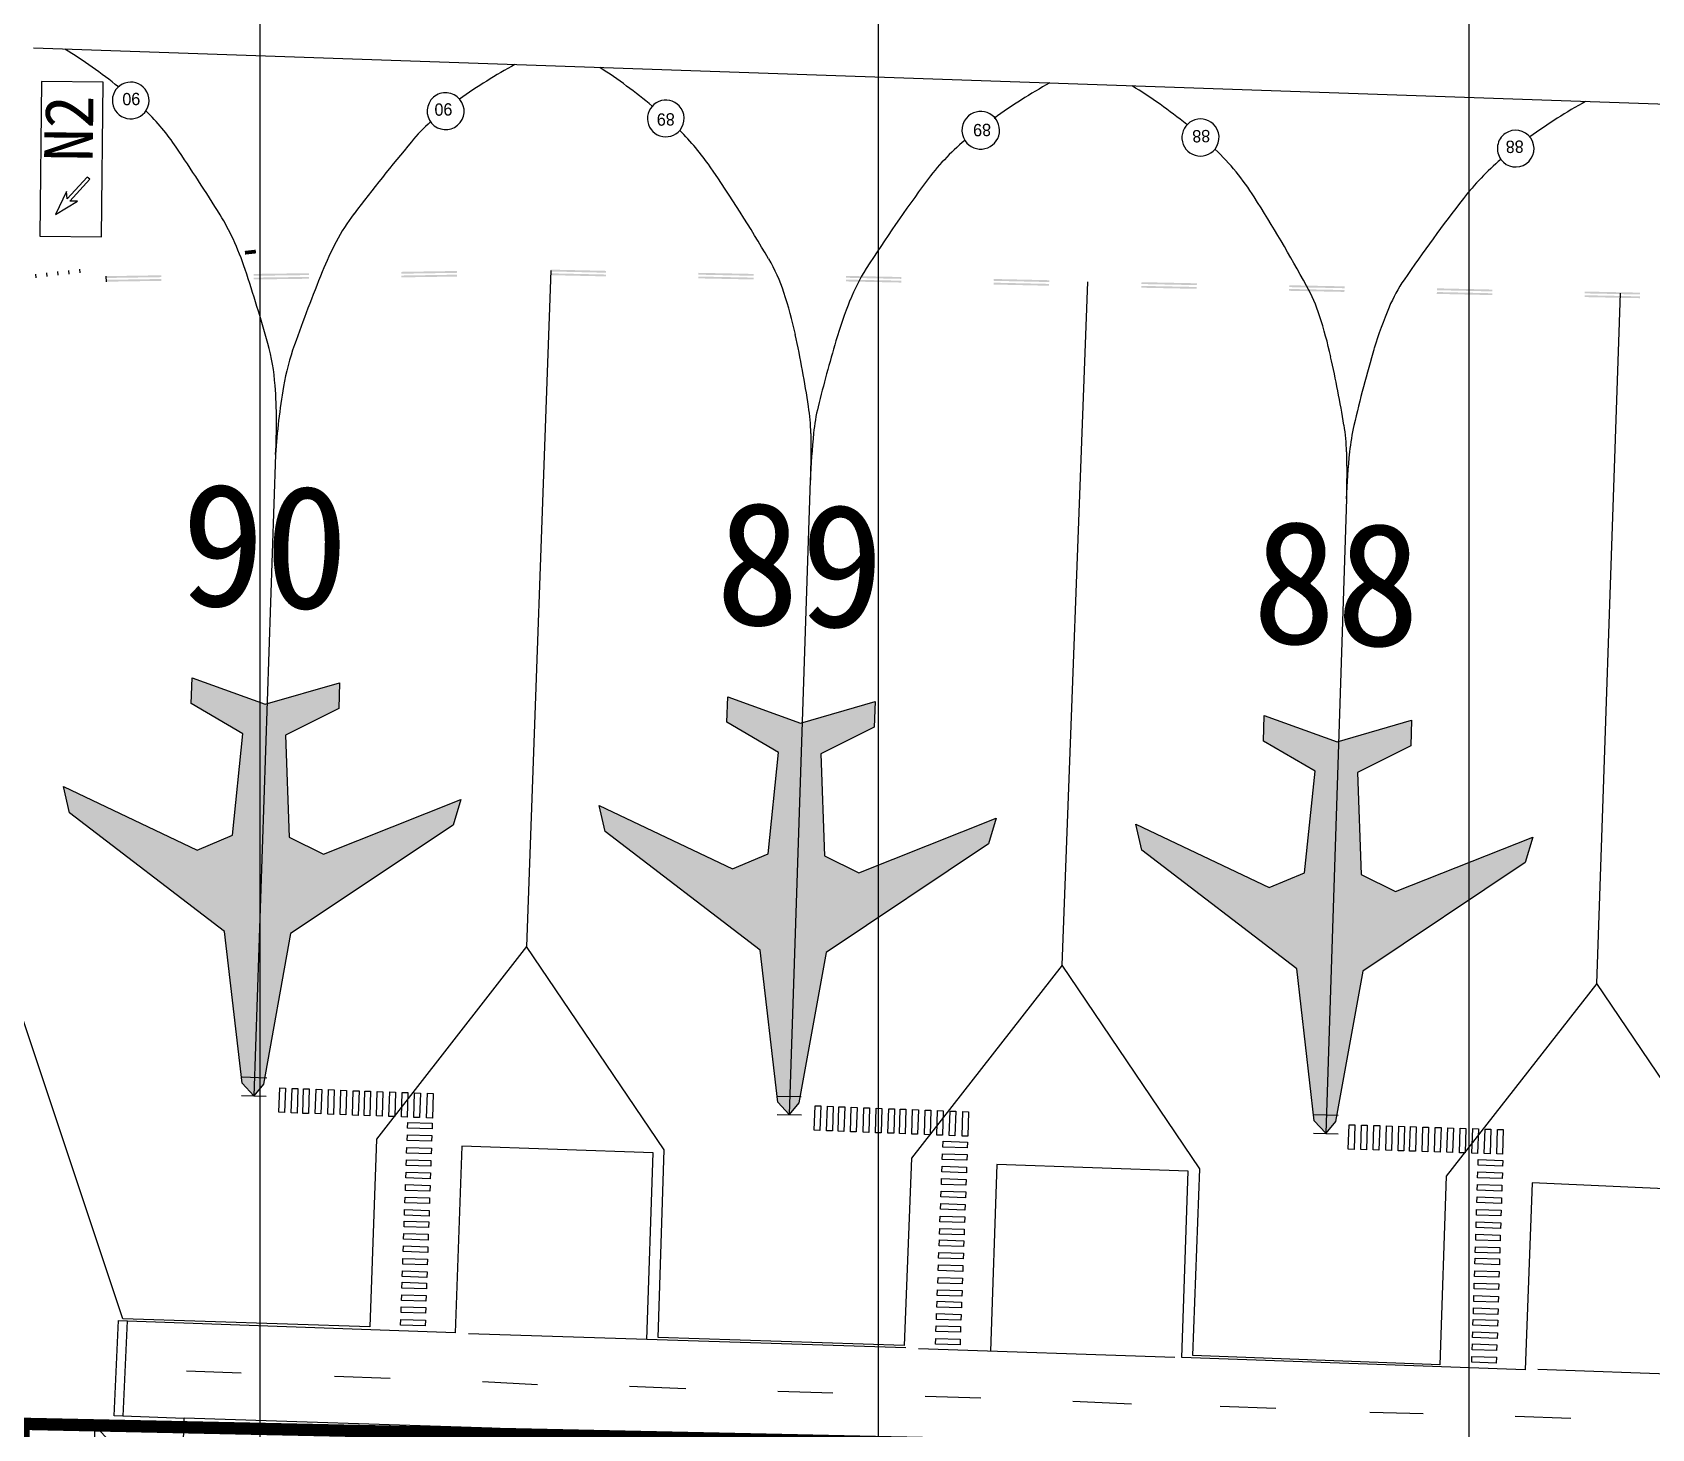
# Model space of a CAD drawing. Extents: x 71210 to 87171, y -11349 to 219.
# Drawn here: x 79719 to 81035, y -4425 to -3291 of the extents above; entities that cross this region are included whole.
import ezdxf
from ezdxf.enums import TextEntityAlignment as Align

# ---------------------------------------------------------------- set-up
doc = ezdxf.new("R2010")
doc.units = 0
doc.linetypes.add('HIDDEN', pattern=[9.525, 6.35, -3.175])
for name, color, linetype in [('L-燈具圖', 7, 'Continuous'), ('建築', 7, 'Continuous'), ('文字', 6, 'Continuous'), ('既設管線', 1, 'HIDDEN')]:
    doc.layers.add(name, color=color, linetype=linetype)
doc.styles.add('ChinaText', font='')
doc.styles.add('細明體', font='')
doc.styles.get('ChinaText').set_extended_font_data('新細明體')
doc.styles.get('細明體').set_extended_font_data('細明體')

# ---------------------------------------------------------------- blocks, each defined once
blk = doc.blocks.new('L-防水號角喇叭')
at = {"layer": 'L-燈具圖', "color": 6, "ltscale": 1000}
for p, q in [((-19.4, 39.2), (0, 17.9)), ((-19.4, 39.2), (-19.4, -27.1)), ((0, 24.3), (0, -24.3)), ((0, 24.3), (13.6, 24.3)), ((13.6, -24.3), (13.6, 24.3)), ((-19.4, -27.1), (0, -5.7)), ((0, -24.3), (13.6, -24.3))]:
    blk.add_line(p, q, dxfattribs=at)

msp = doc.modelspace()

# ---------------------------------------------------------------- hatches: boundary and pattern name
at = {"layer": '建築', "ltscale": 1000}
h = msp.add_hatch(color=256, dxfattribs=at)
h.paths.add_polyline_path([(79900.9, -3468.8), (79900.7, -3467.3), (79891.8, -3468.3), (79892, -3469.8)])
h.paths.add_polyline_path([(79901.1, -3470.3), (79900.9, -3468.8), (79892, -3469.8), (79892.1, -3471.3)])
h = msp.add_hatch(color=256, dxfattribs=at)
h.paths.add_polyline_path([(80064.1, -3484.6), (80019.1, -3485.3), (80019.1, -3486.8), (80064.1, -3486.1)])
h.paths.add_polyline_path([(80064.1, -3487.6), (80019.1, -3488.3), (80019.1, -3489.8), (80064.1, -3489.1)])
h = msp.add_hatch(color=256, dxfattribs=at)
h.paths.add_polyline_path([(80185.3, -3484.5), (80140.3, -3483.5), (80140.3, -3485), (80185.2, -3486)])
h.paths.add_polyline_path([(80185.2, -3487.5), (80140.2, -3486.5), (80140.2, -3488), (80185.2, -3489)])
h = msp.add_hatch(color=256, dxfattribs=at)
h.paths.add_polyline_path([(79824.1, -3488.1), (79779.1, -3488.8), (79779.1, -3490.3), (79824.1, -3489.6)])
h.paths.add_polyline_path([(79824.1, -3491.1), (79779.1, -3491.8), (79779.2, -3493.3), (79824.2, -3492.6)])
h = msp.add_hatch(color=256, dxfattribs=at)
h.paths.add_polyline_path([(79944.1, -3486.4), (79899.1, -3487), (79899.1, -3488.5), (79944.1, -3487.9)])
h.paths.add_polyline_path([(79944.1, -3489.4), (79899.1, -3490), (79899.2, -3491.5), (79944.1, -3490.9)])
h = msp.add_hatch(color=256, dxfattribs=at)
h.paths.add_polyline_path([(80305.2, -3487), (80260.3, -3486.1), (80260.2, -3487.6), (80305.2, -3488.5)])
h.paths.add_polyline_path([(80305.2, -3490), (80260.2, -3489.1), (80260.2, -3490.6), (80305.2, -3491.5)])
h = msp.add_hatch(color=256, dxfattribs=at)
h.paths.add_polyline_path([(80425.2, -3489.5), (80380.2, -3488.6), (80380.2, -3490.1), (80425.2, -3491)])
h.paths.add_polyline_path([(80425.2, -3492.5), (80380.2, -3491.6), (80380.1, -3493.1), (80425.1, -3494)])
h = msp.add_hatch(color=256, dxfattribs=at)
h.paths.add_polyline_path([(80545.2, -3492.1), (80500.2, -3491.1), (80500.2, -3492.6), (80545.2, -3493.6)])
h.paths.add_polyline_path([(80545.1, -3495.1), (80500.1, -3494.1), (80500.1, -3495.6), (80545.1, -3496.6)])
h = msp.add_hatch(color=256, dxfattribs=at)
h.paths.add_polyline_path([(80665.2, -3494.6), (80620.2, -3493.7), (80620.1, -3495.2), (80665.1, -3496.1)])
h.paths.add_polyline_path([(80665.1, -3497.6), (80620.1, -3496.7), (80620.1, -3498.2), (80665.1, -3499.1)])
h = msp.add_hatch(color=256, dxfattribs=at)
h.paths.add_polyline_path([(80785.1, -3497.1), (80740.2, -3496.2), (80740.1, -3497.7), (80785.1, -3498.6)])
h.paths.add_polyline_path([(80785.1, -3500.1), (80740.1, -3499.2), (80740.1, -3500.7), (80785, -3501.6)])
h = msp.add_hatch(color=256, dxfattribs=at)
h.paths.add_polyline_path([(80905.1, -3499.7), (80860.1, -3498.7), (80860.1, -3500.2), (80905.1, -3501.2)])
h.paths.add_polyline_path([(80905.1, -3502.7), (80860.1, -3501.7), (80860, -3503.2), (80905, -3504.2)])
h = msp.add_hatch(color=256, dxfattribs=at)
h.paths.add_polyline_path([(81025.1, -3502.2), (80980.1, -3501.3), (80980.1, -3502.8), (81025.1, -3503.7)])
h.paths.add_polyline_path([(81025, -3505.2), (80980, -3504.3), (80980, -3505.8), (81025, -3506.7)])
for points in [[(79899.1, -4154.7), (79889.7, -4144.5), (79875.5, -4021.2), (79749.6, -3924.7), (79744.7, -3903.5), (79853.1, -3955), (79881.9, -3943), (79890.3, -3860.5), (79848.4, -3836), (79849.1, -3815.2), (79908.3, -3836.6), (79968.8, -3819.1), (79968.2, -3839.9), (79924.8, -3861.6), (79927.8, -3944.5), (79955.8, -3958.3), (80067.3, -3914), (80061, -3934.8), (79929.1, -4022.9), (79907, -4145.1)], [(80334.1, -4169.9), (80324.7, -4159.8), (80310.5, -4036.4), (80184.6, -3939.9), (80179.7, -3918.8), (80288.1, -3970.2), (80316.9, -3958.2), (80325.3, -3875.7), (80283.4, -3851.2), (80284.1, -3830.4), (80343.3, -3851.8), (80403.8, -3834.3), (80403.1, -3855.1), (80359.8, -3876.8), (80362.8, -3959.7), (80390.7, -3973.5), (80502.2, -3929.2), (80496, -3950), (80364.1, -4038.1), (80341.9, -4160.3)], [(80769.9, -4185.1), (80760.5, -4175), (80746.3, -4051.6), (80620.5, -3955.1), (80615.5, -3934), (80723.9, -3985.4), (80752.7, -3973.4), (80761.1, -3890.9), (80719.2, -3866.5), (80719.9, -3845.7), (80779.1, -3867.1), (80839.6, -3849.5), (80839, -3870.3), (80795.6, -3892), (80798.6, -3974.9), (80826.6, -3988.7), (80938.1, -3944.5), (80931.8, -3965.2), (80800, -4053.4), (80777.8, -4175.6)]]:
    msp.add_hatch(color=256, dxfattribs=at).paths.add_polyline_path(points)

# ---------------------------------------------------------------- linework, layer by layer
for p, q in [((84367.8, -3463.7, -12.7), (79720.3, -3303.5, -12.7)), ((79726.7, -3330.6, -12.7), (79725.5, -3456.3, -12.7)), ((79776.7, -3331.2, -12.7), (79726.7, -3330.6, -12.7)), ((79775.5, -3456.8, -12.7), (79776.7, -3331.2, -12.7)), ((79763.9, -3408.3, -12.7), (79747.7, -3426, -12.7)), ((79749.8, -3427.9, -12.7), (79765.9, -3410.1, -12.7)), ((79764.9, -3409.2, -12.7), (79763.9, -3408.3, -12.7)), ((79765.9, -3410.1, -12.7), (79764.9, -3409.2, -12.7)), ((79747, -3420, -12.7), (79738, -3438.8, -12.7)), ((79738, -3438.8, -12.7), (79755.9, -3428, -12.7)), ((79747.7, -3426, -12.7), (79747, -3420, -12.7)), ((79755.9, -3428, -12.7), (79749.8, -3427.9, -12.7)), ((79725.5, -3456.3, -12.7), (79775.5, -3456.8, -12.7)), ((79739.7, -3485.1, -12.7), (79740.1, -3488.1, -12.7)), ((79748.7, -3484.2, -12.7), (79749, -3487.1, -12.7)), ((79757.6, -3483.2, -12.7), (79758, -3486.1, -12.7)), ((80140.3, -3484.3, -12.7), (80120.8, -4033.3, -12.7)), ((79721.8, -3487.1, -12.7), (79722.2, -3490.1, -12.7)), ((79721.8, -3487.1, -12.7), (79722.2, -3490.1, -12.7)), ((79730.8, -3486.1, -12.7), (79731.1, -3489.1, -12.7)), ((79779.1, -3488.8, -12.7), (79779.2, -3493.3, -12.7)), ((80555.7, -4048.6, -12.7), (80576.6, -3493.5, -12.7)), ((80989.9, -4063.5, -12.7), (81009.1, -3502.6, -12.7)), ((79916.9, -3633.6, -12.7), (79899.1, -4154.7, -12.7)), ((80351.2, -3654.6, -12.7), (80334.1, -4169.9, -12.7)), ((80786.6, -3669.8, -12.7), (80769.9, -4185.1, -12.7)), ((79848.4, -3836, -12.7), (79849.1, -3815.2, -12.7)), ((79849.1, -3815.2, -12.7), (79908.3, -3836.6, -12.7)), ((79908.3, -3836.6, -12.7), (79968.8, -3819.1, -12.7)), ((79968.8, -3819.1, -12.7), (79968.2, -3839.9, -12.7)), ((79890.3, -3860.5, -12.7), (79848.4, -3836, -12.7)), ((79968.2, -3839.9, -12.7), (79924.8, -3861.6, -12.7)), ((80283.4, -3851.2, -12.7), (80284.1, -3830.4, -12.7)), ((80284.1, -3830.4, -12.7), (80343.3, -3851.8, -12.7)), ((80343.3, -3851.8, -12.7), (80403.8, -3834.3, -12.7)), ((80403.8, -3834.3, -12.7), (80403.1, -3855.1, -12.7)), ((80325.3, -3875.7, -12.7), (80283.4, -3851.2, -12.7)), ((80719.2, -3866.5, -12.7), (80719.9, -3845.7, -12.7)), ((80719.9, -3845.7, -12.7), (80779.1, -3867.1, -12.7)), ((80779.1, -3867.1, -12.7), (80839.6, -3849.5, -12.7)), ((80839.6, -3849.5, -12.7), (80839, -3870.3, -12.7)), ((79881.9, -3943, -12.7), (79890.3, -3860.5, -12.7)), ((79924.8, -3861.6, -12.7), (79927.8, -3944.5, -12.7)), ((80403.1, -3855.1, -12.7), (80359.8, -3876.8, -12.7)), ((80761.1, -3890.9, -12.7), (80719.2, -3866.5, -12.7)), ((80316.9, -3958.2, -12.7), (80325.3, -3875.7, -12.7)), ((80359.8, -3876.8, -12.7), (80362.8, -3959.7, -12.7)), ((80839, -3870.3, -12.7), (80795.6, -3892, -12.7)), ((80752.7, -3973.4, -12.7), (80761.1, -3890.9, -12.7)), ((80795.6, -3892, -12.7), (80798.6, -3974.9, -12.7)), ((79749.6, -3924.7, -12.7), (79744.7, -3903.5, -12.7)), ((79744.7, -3903.5, -12.7), (79853.1, -3955, -12.7)), ((79955.8, -3958.3, -12.7), (80067.3, -3914, -12.7)), ((80067.3, -3914, -12.7), (80061, -3934.8, -12.7)), ((80184.6, -3939.9, -12.7), (80179.7, -3918.8, -12.7)), ((80179.7, -3918.8, -12.7), (80288.1, -3970.2, -12.7)), ((79875.5, -4021.2, -12.7), (79749.6, -3924.7, -12.7)), ((80390.7, -3973.5, -12.7), (80502.2, -3929.2, -12.7)), ((80502.2, -3929.2, -12.7), (80496, -3950, -12.7)), ((79853.1, -3955, -12.7), (79881.9, -3943, -12.7)), ((79927.8, -3944.5, -12.7), (79955.8, -3958.3, -12.7)), ((80061, -3934.8, -12.7), (79929.1, -4022.9, -12.7)), ((80310.5, -4036.4, -12.7), (80184.6, -3939.9, -12.7)), ((80620.5, -3955.1, -12.7), (80615.5, -3934, -12.7)), ((80615.5, -3934, -12.7), (80723.9, -3985.4, -12.7)), ((80826.6, -3988.7, -12.7), (80938.1, -3944.5, -12.7)), ((80938.1, -3944.5, -12.7), (80931.8, -3965.2, -12.7)), ((80288.1, -3970.2, -12.7), (80316.9, -3958.2, -12.7)), ((80496, -3950, -12.7), (80364.1, -4038.1, -12.7)), ((80746.3, -4051.6, -12.7), (80620.5, -3955.1, -12.7)), ((80362.8, -3959.7, -12.7), (80390.7, -3973.5, -12.7)), ((80931.8, -3965.2, -12.7), (80800, -4053.4, -12.7)), ((80723.9, -3985.4, -12.7), (80752.7, -3973.4, -12.7)), ((80798.6, -3974.9, -12.7), (80826.6, -3988.7, -12.7)), ((79792.9, -4335.8, -10002.7), (79686.7, -4018, -10002.7)), ((79889.7, -4144.5, -12.7), (79875.5, -4021.2, -12.7)), ((79929.1, -4022.9, -12.7), (79907, -4145.1, -12.7)), ((80120.8, -4033.3, -10002.7), (79998.8, -4189.9, -10002.7)), ((80232.5, -4198.5, -10002.7), (80120.8, -4033.3, -10002.7)), ((80324.7, -4159.8, -12.7), (80310.5, -4036.4, -12.7)), ((80364.1, -4038.1, -12.7), (80341.9, -4160.3, -12.7)), ((80555.7, -4048.6, -10002.7), (80433.4, -4205.3, -10002.7)), ((80667.5, -4214, -10002.7), (80555.7, -4048.6, -10002.7)), ((80760.5, -4175, -12.7), (80746.3, -4051.6, -12.7)), ((80800, -4053.4, -12.7), (80777.8, -4175.6, -12.7)), ((80989.9, -4063.5, -10002.7), (80867.6, -4219.9, -10002.7)), ((81101.4, -4228.1, -10002.7), (80989.9, -4063.5, -10002.7)), ((79889.8, -4139.3, 28.9), (79909.7, -4139.9, 28.9)), ((79889.3, -4154.4, -12.7), (79909.2, -4154.9, -12.7)), ((79899.1, -4154.7, -12.7), (79889.7, -4144.5, -12.7)), ((79907, -4145.1, -12.7), (79899.1, -4154.7, -12.7)), ((79919.5, -4168, 10019), (79920.2, -4148.1, 10019)), ((79920.2, -4148.1, 10019), (79924.8, -4148.3, 10019)), ((79924.8, -4148.3, 10019), (79924.1, -4168.2, 10019)), ((79929.6, -4168.5, -12.7), (79930.3, -4148.6, -12.7)), ((79930.3, -4148.6, -12.7), (79934.9, -4148.8, -12.7)), ((79934.9, -4148.8, -12.7), (79934.3, -4168.7, -12.7)), ((79938.9, -4168.9, -12.7), (79939.6, -4149, -12.7)), ((79939.6, -4149, -12.7), (79944.2, -4149.1, -12.7)), ((79944.2, -4149.1, -12.7), (79943.6, -4169, -12.7)), ((79949.1, -4169.1, -12.7), (79949.7, -4149.2, -12.7)), ((79949.7, -4149.2, -12.7), (79954.4, -4149.4, -12.7)), ((79954.4, -4149.4, -12.7), (79953.7, -4169.3, -12.7)), ((79959.2, -4169.5, -12.7), (79959.8, -4149.6, -12.7)), ((79959.8, -4149.6, -12.7), (79964.5, -4149.8, -12.7)), ((79964.5, -4149.8, -12.7), (79963.8, -4169.7, -12.7)), ((79969.3, -4169.9, -12.7), (79969.9, -4150, -12.7)), ((79969.9, -4150, -12.7), (79974.6, -4150.2, -12.7)), ((79974.6, -4150.2, -12.7), (79973.9, -4170.1, -12.7)), ((79979.4, -4170.4, -12.7), (79980, -4150.5, -12.7)), ((79980, -4150.5, -12.7), (79984.7, -4150.6, -12.7)), ((79984.7, -4150.6, -12.7), (79984, -4170.5, -12.7)), ((79988.7, -4170.7, -12.7), (79989.4, -4150.8, -12.7)), ((79989.4, -4150.8, -12.7), (79994, -4150.9, -12.7)), ((79994, -4150.9, -12.7), (79993.4, -4170.8, -12.7)), ((79998.8, -4171, -12.7), (79999.5, -4151.1, -12.7)), ((79999.5, -4151.1, -12.7), (80004.1, -4151.3, -12.7)), ((80004.1, -4151.3, -12.7), (80003.5, -4171.2, -12.7)), ((80008.9, -4171.4, -12.7), (80009.6, -4151.5, -12.7)), ((80009.6, -4151.5, -12.7), (80014.3, -4151.7, -12.7)), ((80014.3, -4151.7, -12.7), (80013.6, -4171.5, -12.7)), ((80019.1, -4171.8, -12.7), (80019.7, -4151.9, -12.7)), ((80019.7, -4151.9, -12.7), (80024.4, -4152, -12.7)), ((80024.4, -4152, -12.7), (80023.7, -4171.9, -12.7)), ((80029.2, -4172.2, -12.7), (80029.8, -4152.2, -12.7)), ((80029.8, -4152.2, -12.7), (80034.5, -4152.4, -12.7)), ((80034.5, -4152.4, -12.7), (80033.8, -4172.3, -12.7)), ((80039.5, -4172.5, -12.7), (80040.2, -4152.6, -12.7)), ((80040.2, -4152.6, -12.7), (80044.8, -4152.8, -12.7)), ((80044.8, -4152.8, -12.7), (80044.2, -4172.7, -12.7)), ((80324.1, -4154.9, 29.5), (80343.8, -4155.3, 29.5)), ((79924.1, -4168.2, 10019), (79919.5, -4168, 10019)), ((79934.3, -4168.7, -12.7), (79929.6, -4168.5, -12.7)), ((79943.6, -4169, -12.7), (79938.9, -4168.9, -12.7)), ((80334.1, -4169.9, -12.7), (80324.7, -4159.8, -12.7)), ((80341.9, -4160.3, -12.7), (80334.1, -4169.9, -12.7)), ((80354.3, -4182.6, -12.7), (80355, -4162.7, -12.7)), ((80355, -4162.7, -12.7), (80359.6, -4162.9, -12.7)), ((80359.6, -4162.9, -12.7), (80359, -4182.8, -12.7)), ((80364.4, -4183.1, -12.7), (80365.1, -4163.1, -12.7)), ((80365.1, -4163.1, -12.7), (80369.8, -4163.3, -12.7)), ((80369.8, -4163.3, -12.7), (80369.1, -4183.2, -12.7)), ((80373.8, -4183.4, -12.7), (80374.4, -4163.5, -12.7)), ((80374.4, -4163.5, -12.7), (80379.1, -4163.7, -12.7)), ((80379.1, -4163.7, -12.7), (80378.4, -4183.6, -12.7)), ((80383.9, -4183.8, -12.7), (80384.5, -4163.9, -12.7)), ((80384.5, -4163.9, -12.7), (80389.2, -4164.1, -12.7)), ((80389.2, -4164.1, -12.7), (80388.5, -4184, -12.7)), ((80394, -4184.2, -12.7), (80394.6, -4164.3, -12.7)), ((80394.6, -4164.3, -12.7), (80399.3, -4164.5, -12.7)), ((80399.3, -4164.5, -12.7), (80398.6, -4184.4, -12.7)), ((80404.1, -4184.6, -12.7), (80404.8, -4164.7, -12.7)), ((80404.8, -4164.7, -12.7), (80409.4, -4164.9, -12.7)), ((80409.4, -4164.9, -12.7), (80408.7, -4184.7, -12.7)), ((80414.2, -4185, -12.7), (80414.9, -4165.1, -12.7)), ((80414.9, -4165.1, -12.7), (80419.5, -4165.2, -12.7)), ((80419.5, -4165.2, -12.7), (80418.9, -4185.1, -12.7)), ((80423.5, -4185.3, -12.7), (80424.2, -4165.4, -12.7)), ((80424.2, -4165.4, -12.7), (80428.9, -4165.6, -12.7)), ((80428.9, -4165.6, -12.7), (80428.2, -4185.5, -12.7)), ((80433.7, -4185.7, -12.7), (80434.3, -4165.8, -12.7)), ((80434.3, -4165.8, -12.7), (80439, -4166, -12.7)), ((80439, -4166, -12.7), (80438.3, -4185.9, -12.7)), ((80443.8, -4186.1, -12.7), (80444.4, -4166.2, -12.7)), ((80444.4, -4166.2, -12.7), (80449.1, -4166.4, -12.7)), ((80449.1, -4166.4, -12.7), (80448.4, -4186.3, -12.7)), ((80453.9, -4186.5, -12.7), (80454.5, -4166.6, -12.7)), ((80454.5, -4166.6, -12.7), (80459.2, -4166.8, -12.7)), ((80459.2, -4166.8, -12.7), (80458.5, -4186.7, -12.7)), ((80464, -4186.9, -12.7), (80464.7, -4167, -12.7)), ((80464.7, -4167, -12.7), (80469.3, -4167.2, -12.7)), ((80469.3, -4167.2, -12.7), (80468.6, -4187.1, -12.7)), ((80474.4, -4187.3, -12.7), (80475, -4167.4, -12.7)), ((80475, -4167.4, -12.7), (80479.7, -4167.6, -12.7)), ((80479.7, -4167.6, -12.7), (80479, -4187.5, -12.7)), ((79953.7, -4169.3, -12.7), (79949.1, -4169.1, -12.7)), ((79963.8, -4169.7, -12.7), (79959.2, -4169.5, -12.7)), ((79973.9, -4170.1, -12.7), (79969.3, -4169.9, -12.7)), ((79984, -4170.5, -12.7), (79979.4, -4170.4, -12.7)), ((79993.4, -4170.8, -12.7), (79988.7, -4170.7, -12.7)), ((80003.5, -4171.2, -12.7), (79998.8, -4171, -12.7)), ((80013.6, -4171.5, -12.7), (80008.9, -4171.4, -12.7)), ((80023.7, -4171.9, -12.7), (80019.1, -4171.8, -12.7)), ((80024.1, -4180.9, 29.3), (80024.2, -4176.2, 29.3)), ((80044, -4181.5, 29.3), (80024.1, -4180.9, 29.3)), ((80024.2, -4176.2, 29.3), (80044.1, -4176.9, 29.3)), ((80033.8, -4172.3, -12.7), (80029.2, -4172.2, -12.7)), ((80044.2, -4172.7, -12.7), (80039.5, -4172.5, -12.7)), ((80044.1, -4176.9, 29.3), (80044, -4181.5, 29.3)), ((80324.3, -4169.7, -12.7), (80344, -4170.1, -12.7)), ((80759.8, -4169.7, -10002.7), (80779.8, -4170.3, -10002.7)), ((80769.9, -4185.1, -12.7), (80760.5, -4175, -12.7)), ((80777.8, -4175.6, -12.7), (80769.9, -4185.1, -12.7)), ((80788.1, -4198.1, -12.7), (80788.8, -4178.1, -12.7)), ((80788.8, -4178.1, -12.7), (80793.5, -4178.3, -12.7)), ((80793.5, -4178.3, -12.7), (80792.8, -4198.2, -12.7)), ((80798.3, -4198.3, -12.7), (80798.9, -4178.4, -12.7)), ((80798.9, -4178.4, -12.7), (80803.6, -4178.6, -12.7)), ((80803.6, -4178.6, -12.7), (80802.9, -4198.5, -12.7)), ((80808.4, -4198.6, -12.7), (80809, -4178.7, -12.7)), ((80809, -4178.7, -12.7), (80813.7, -4178.8, -12.7)), ((80813.7, -4178.8, -12.7), (80813, -4198.7, -12.7)), ((80818.5, -4198.9, -12.7), (80819.1, -4179, -12.7)), ((80819.1, -4179, -12.7), (80823.8, -4179.2, -12.7)), ((80823.8, -4179.2, -12.7), (80823.1, -4199.1, -12.7)), ((80828.6, -4199.3, -12.7), (80829.3, -4179.4, -12.7)), ((80829.3, -4179.4, -12.7), (80833.9, -4179.5, -12.7)), ((80833.9, -4179.5, -12.7), (80833.3, -4199.4, -12.7)), ((80837.9, -4199.6, -12.7), (80838.6, -4179.7, -12.7)), ((80838.6, -4179.7, -12.7), (80843.2, -4179.8, -12.7)), ((80843.2, -4179.8, -12.7), (80842.6, -4199.7, -12.7)), ((80848.1, -4199.9, -12.7), (80848.7, -4180, -12.7)), ((80848.7, -4180, -12.7), (80853.4, -4180.2, -12.7)), ((80853.4, -4180.2, -12.7), (80852.7, -4200.1, -12.7)), ((80858.2, -4200.2, -12.7), (80858.8, -4180.3, -12.7)), ((80858.8, -4180.3, -12.7), (80863.5, -4180.5, -12.7)), ((80863.5, -4180.5, -12.7), (80862.8, -4200.4, -12.7)), ((80868.3, -4200.5, -12.7), (80868.9, -4180.6, -12.7)), ((80868.9, -4180.6, -12.7), (80873.6, -4180.8, -12.7)), ((80873.6, -4180.8, -12.7), (80872.9, -4200.7, -12.7)), ((80878.4, -4200.9, -12.7), (80879.1, -4181, -12.7)), ((80879.1, -4181, -12.7), (80883.7, -4181.1, -12.7)), ((80883.7, -4181.1, -12.7), (80883, -4201, -12.7)), ((80888.5, -4201.2, -12.7), (80889.2, -4181.3, -12.7)), ((80889.2, -4181.3, -12.7), (80893.8, -4181.5, -12.7)), ((80893.8, -4181.5, -12.7), (80893.2, -4201.4, -12.7)), ((80898.6, -4201.5, -12.7), (80899.3, -4181.6, -12.7)), ((80899.3, -4181.6, -12.7), (80904, -4181.8, -12.7)), ((80904, -4181.8, -12.7), (80903.3, -4201.7, -12.7)), ((80908.7, -4201.8, -12.7), (80909.4, -4181.9, -12.7)), ((80909.4, -4181.9, -12.7), (80914, -4182.1, -12.7)), ((80914, -4182.1, -12.7), (80913.4, -4202, -12.7)), ((79998.8, -4189.9, -10002.7), (79993.4, -4342.3, -10002.7)), ((80023.7, -4191, 29.3), (80023.9, -4186.3, 29.3)), ((80043.6, -4191.6, 29.3), (80023.7, -4191, 29.3)), ((80023.9, -4186.3, 29.3), (80043.8, -4187, 29.3)), ((80043.8, -4187, 29.3), (80043.6, -4191.6, 29.3)), ((80359, -4182.8, -12.7), (80354.3, -4182.6, -12.7)), ((80369.1, -4183.2, -12.7), (80364.4, -4183.1, -12.7)), ((80378.4, -4183.6, -12.7), (80373.8, -4183.4, -12.7)), ((80388.5, -4184, -12.7), (80383.9, -4183.8, -12.7)), ((80398.6, -4184.4, -12.7), (80394, -4184.2, -12.7)), ((80408.7, -4184.7, -12.7), (80404.1, -4184.6, -12.7)), ((80418.9, -4185.1, -12.7), (80414.2, -4185, -12.7)), ((80428.2, -4185.5, -12.7), (80423.5, -4185.3, -12.7)), ((80438.3, -4185.9, -12.7), (80433.7, -4185.7, -12.7)), ((80448.4, -4186.3, -12.7), (80443.8, -4186.1, -12.7)), ((80458.5, -4186.7, -12.7), (80453.9, -4186.5, -12.7)), ((80458.8, -4196.3, -12.7), (80459, -4191.6, -12.7)), ((80459, -4191.6, -12.7), (80478.9, -4192.3, -12.7)), ((80468.6, -4187.1, -12.7), (80464, -4186.9, -12.7)), ((80479, -4187.5, -12.7), (80474.4, -4187.3, -12.7)), ((80478.9, -4192.3, -12.7), (80478.7, -4196.9, -12.7)), ((80759.9, -4184.9, -12.7), (80779.9, -4185.4, -12.7)), ((80023, -4211.2, 29.3), (80023.1, -4206.6, 29.3)), ((80023.1, -4206.6, 29.3), (80043, -4207.2, 29.3)), ((80023.3, -4201.1, 29.3), (80023.5, -4196.5, 29.3)), ((80043.2, -4201.7, 29.3), (80023.3, -4201.1, 29.3)), ((80023.5, -4196.5, 29.3), (80043.4, -4197.1, 29.3)), ((80043, -4207.2, 29.3), (80042.9, -4211.9, 29.3)), ((80043.4, -4197.1, 29.3), (80043.2, -4201.7, 29.3)), ((80068.2, -4195.6, -12.7), (80062.6, -4347.3, -12.7)), ((80223.5, -4200.9, -12.7), (80068.2, -4195.6, -12.7)), ((80218.5, -4352.7, -12.7), (80223.5, -4200.9, -12.7)), ((80227.7, -4351, -10002.7), (80232.5, -4198.5, -10002.7)), ((80433.4, -4205.3, -10002.7), (80427.4, -4357.6, -10002.7)), ((80458.4, -4206.4, -12.7), (80458.6, -4201.7, -12.7)), ((80478.3, -4207, -12.7), (80458.4, -4206.4, -12.7)), ((80458.6, -4201.7, -12.7), (80478.5, -4202.4, -12.7)), ((80478.7, -4196.9, -12.7), (80458.8, -4196.3, -12.7)), ((80478.5, -4202.4, -12.7), (80478.3, -4207, -12.7)), ((80792.8, -4198.2, -12.7), (80788.1, -4198.1, -12.7)), ((80802.9, -4198.5, -12.7), (80798.3, -4198.3, -12.7)), ((80813, -4198.7, -12.7), (80808.4, -4198.6, -12.7)), ((80823.1, -4199.1, -12.7), (80818.5, -4198.9, -12.7)), ((80833.3, -4199.4, -12.7), (80828.6, -4199.3, -12.7)), ((80842.6, -4199.7, -12.7), (80837.9, -4199.6, -12.7)), ((80852.7, -4200.1, -12.7), (80848.1, -4199.9, -12.7)), ((80862.8, -4200.4, -12.7), (80858.2, -4200.2, -12.7)), ((80872.9, -4200.7, -12.7), (80868.3, -4200.5, -12.7)), ((80883, -4201, -12.7), (80878.4, -4200.9, -12.7)), ((80893.2, -4201.4, -12.7), (80888.5, -4201.2, -12.7)), ((80893.5, -4211.1, -12.7), (80893.7, -4206.4, -12.7)), ((80893.7, -4206.4, -12.7), (80913.6, -4207.1, -12.7)), ((80903.3, -4201.7, -12.7), (80898.6, -4201.5, -12.7)), ((80913.4, -4202, -12.7), (80908.7, -4201.8, -12.7)), ((80913.6, -4207.1, -12.7), (80913.4, -4211.8, -12.7)), ((80022.6, -4221.3, 29.3), (80022.8, -4216.7, 29.3)), ((80042.5, -4222, 29.3), (80022.6, -4221.3, 29.3)), ((80022.8, -4216.7, 29.3), (80042.7, -4217.3, 29.3)), ((80042.9, -4211.9, 29.3), (80023, -4211.2, 29.3)), ((80042.7, -4217.3, 29.3), (80042.5, -4222, 29.3)), ((80458, -4216.5, -12.7), (80458.2, -4211.8, -12.7)), ((80478, -4217.1, -12.7), (80458, -4216.5, -12.7)), ((80458.2, -4211.8, -12.7), (80478.1, -4212.5, -12.7)), ((80478.1, -4212.5, -12.7), (80478, -4217.1, -12.7)), ((80502.6, -4210.4, -12.7), (80497.5, -4362.2, -12.7)), ((80658, -4215.9, -12.7), (80502.6, -4210.4, -12.7)), ((80653, -4367.3, -12.7), (80658, -4215.9, -12.7)), ((80661.9, -4365.7, -10002.7), (80667.5, -4214, -10002.7)), ((80867.6, -4219.9, -10002.7), (80862.4, -4373.1, -10002.7)), ((80893.2, -4221.2, -12.7), (80893.4, -4216.5, -12.7)), ((80913.1, -4221.9, -12.7), (80893.2, -4221.2, -12.7)), ((80893.4, -4216.5, -12.7), (80913.3, -4217.2, -12.7)), ((80913.4, -4211.8, -12.7), (80893.5, -4211.1, -12.7)), ((80913.3, -4217.2, -12.7), (80913.1, -4221.9, -12.7)), ((80022.3, -4231.5, 29.3), (80022.4, -4226.8, 29.3)), ((80042.2, -4232.1, 29.3), (80022.3, -4231.5, 29.3)), ((80022.4, -4226.8, 29.3), (80042.3, -4227.4, 29.3)), ((80042.3, -4227.4, 29.3), (80042.2, -4232.1, 29.3)), ((80457.3, -4236.7, -12.7), (80457.5, -4232.1, -12.7)), ((80457.5, -4232.1, -12.7), (80477.4, -4232.7, -12.7)), ((80457.7, -4226.6, -12.7), (80457.8, -4221.9, -12.7)), ((80477.6, -4227.3, -12.7), (80457.7, -4226.6, -12.7)), ((80457.8, -4221.9, -12.7), (80477.7, -4222.6, -12.7)), ((80477.4, -4232.7, -12.7), (80477.2, -4237.4, -12.7)), ((80477.7, -4222.6, -12.7), (80477.6, -4227.3, -12.7)), ((80892.9, -4231.3, -12.7), (80893.1, -4226.7, -12.7)), ((80912.8, -4232, -12.7), (80892.9, -4231.3, -12.7)), ((80893.1, -4226.7, -12.7), (80912.9, -4227.3, -12.7)), ((80912.9, -4227.3, -12.7), (80912.8, -4232, -12.7)), ((80937.5, -4225.3, -12.7), (80931.9, -4377.2, -12.7)), ((81094.4, -4232.4, -12.7), (80937.5, -4225.3, -12.7)), ((80021.5, -4251.7, 29.3), (80021.7, -4247, 29.3)), ((80021.7, -4247, 29.3), (80041.6, -4247.7, 29.3)), ((80021.9, -4241.6, 29.3), (80022.1, -4236.9, 29.3)), ((80041.8, -4242.2, 29.3), (80021.9, -4241.6, 29.3)), ((80022.1, -4236.9, 29.3), (80042, -4237.6, 29.3)), ((80041.6, -4247.7, 29.3), (80041.5, -4252.3, 29.3)), ((80042, -4237.6, 29.3), (80041.8, -4242.2, 29.3)), ((80456.9, -4246.8, -12.7), (80457.1, -4242.2, -12.7)), ((80476.8, -4247.5, -12.7), (80456.9, -4246.8, -12.7)), ((80457.1, -4242.2, -12.7), (80477, -4242.8, -12.7)), ((80477.2, -4237.4, -12.7), (80457.3, -4236.7, -12.7)), ((80477, -4242.8, -12.7), (80476.8, -4247.5, -12.7)), ((80892.2, -4251.5, -12.7), (80892.4, -4246.9, -12.7)), ((80892.4, -4246.9, -12.7), (80912.3, -4247.6, -12.7)), ((80892.6, -4241.4, -12.7), (80892.7, -4236.8, -12.7)), ((80912.5, -4242.1, -12.7), (80892.6, -4241.4, -12.7)), ((80892.7, -4236.8, -12.7), (80912.6, -4237.4, -12.7)), ((80912.3, -4247.6, -12.7), (80912.1, -4252.2, -12.7)), ((80912.6, -4237.4, -12.7), (80912.5, -4242.1, -12.7)), ((80021.2, -4261, 29.3), (80021.4, -4256.4, 29.3)), ((80041.1, -4261.6, 29.3), (80021.2, -4261, 29.3)), ((80021.4, -4256.4, 29.3), (80041.3, -4257, 29.3)), ((80041.5, -4252.3, 29.3), (80021.5, -4251.7, 29.3)), ((80041.3, -4257, 29.3), (80041.1, -4261.6, 29.3)), ((80456.5, -4256.9, -12.7), (80456.7, -4252.3, -12.7)), ((80476.5, -4257.6, -12.7), (80456.5, -4256.9, -12.7)), ((80456.7, -4252.3, -12.7), (80476.6, -4253, -12.7)), ((80476.6, -4253, -12.7), (80476.5, -4257.6, -12.7)), ((80891.9, -4261.7, -12.7), (80892.1, -4257, -12.7)), ((80892.1, -4257, -12.7), (80912, -4257.7, -12.7)), ((80912.1, -4252.2, -12.7), (80892.2, -4251.5, -12.7)), ((80912, -4257.7, -12.7), (80911.8, -4262.3, -12.7)), ((80020.9, -4271.1, 29.3), (80021, -4266.5, 29.3)), ((80040.8, -4271.8, 29.3), (80020.9, -4271.1, 29.3)), ((80021, -4266.5, 29.3), (80040.9, -4267.1, 29.3)), ((80040.9, -4267.1, 29.3), (80040.8, -4271.8, 29.3)), ((80455.8, -4276.4, -12.7), (80456, -4271.7, -12.7)), ((80456, -4271.7, -12.7), (80475.9, -4272.4, -12.7)), ((80456.2, -4267.1, -12.7), (80456.3, -4262.4, -12.7)), ((80476.1, -4267.7, -12.7), (80456.2, -4267.1, -12.7)), ((80456.3, -4262.4, -12.7), (80476.2, -4263.1, -12.7)), ((80475.9, -4272.4, -12.7), (80475.7, -4277, -12.7)), ((80476.2, -4263.1, -12.7), (80476.1, -4267.7, -12.7)), ((80891.6, -4271.8, -12.7), (80891.8, -4267.1, -12.7)), ((80911.5, -4272.4, -12.7), (80891.6, -4271.8, -12.7)), ((80891.8, -4267.1, -12.7), (80911.6, -4267.8, -12.7)), ((80911.8, -4262.3, -12.7), (80891.9, -4261.7, -12.7)), ((80911.6, -4267.8, -12.7), (80911.5, -4272.4, -12.7)), ((80020.1, -4291.4, 29.3), (80020.3, -4286.7, 29.3)), ((80020.3, -4286.7, 29.3), (80040.2, -4287.3, 29.3)), ((80020.5, -4281.2, 29.3), (80020.7, -4276.6, 29.3)), ((80040.4, -4281.9, 29.3), (80020.5, -4281.2, 29.3)), ((80020.7, -4276.6, 29.3), (80040.6, -4277.2, 29.3)), ((80040.2, -4287.3, 29.3), (80040.1, -4292, 29.3)), ((80040.6, -4277.2, 29.3), (80040.4, -4281.9, 29.3)), ((80455.4, -4286.5, -12.7), (80455.6, -4281.8, -12.7)), ((80475.4, -4287.2, -12.7), (80455.4, -4286.5, -12.7)), ((80455.6, -4281.8, -12.7), (80475.5, -4282.5, -12.7)), ((80475.7, -4277, -12.7), (80455.8, -4276.4, -12.7)), ((80475.5, -4282.5, -12.7), (80475.4, -4287.2, -12.7)), ((80891, -4291.2, -12.7), (80891.1, -4286.6, -12.7)), ((80891.1, -4286.6, -12.7), (80911, -4287.2, -12.7)), ((80891.3, -4281.9, -12.7), (80891.4, -4277.2, -12.7)), ((80911.2, -4282.6, -12.7), (80891.3, -4281.9, -12.7)), ((80891.4, -4277.2, -12.7), (80911.3, -4277.9, -12.7)), ((80911, -4287.2, -12.7), (80910.9, -4291.9, -12.7)), ((80911.3, -4277.9, -12.7), (80911.2, -4282.6, -12.7)), ((80019.8, -4301.5, 29.3), (80020, -4296.8, 29.3)), ((80020, -4296.8, 29.3), (80039.9, -4297.5, 29.3)), ((80040.1, -4292, 29.3), (80020.1, -4291.4, 29.3)), ((80039.9, -4297.5, 29.3), (80039.7, -4302.1, 29.3)), ((80455.1, -4296.6, -12.7), (80455.3, -4292, -12.7)), ((80475, -4297.3, -12.7), (80455.1, -4296.6, -12.7)), ((80455.3, -4292, -12.7), (80475.1, -4292.6, -12.7)), ((80475.1, -4292.6, -12.7), (80475, -4297.3, -12.7)), ((80890.6, -4301.3, -12.7), (80890.8, -4296.7, -12.7)), ((80890.8, -4296.7, -12.7), (80910.7, -4297.3, -12.7)), ((80910.9, -4291.9, -12.7), (80891, -4291.2, -12.7)), ((80910.7, -4297.3, -12.7), (80910.5, -4302, -12.7)), ((80019.5, -4310.8, 29.3), (80019.6, -4306.1, 29.3)), ((80019.5, -4310.8, 29.3), (80019.6, -4306.1, 29.3)), ((80039.4, -4311.4, 29.3), (80019.5, -4310.8, 29.3)), ((80039.4, -4311.4, 29.3), (80019.5, -4310.8, 29.3)), ((80019.6, -4306.1, 29.3), (80039.5, -4306.8, 29.3)), ((80019.6, -4306.1, 29.3), (80039.5, -4306.8, 29.3)), ((80039.7, -4302.1, 29.3), (80019.8, -4301.5, 29.3)), ((80039.5, -4306.8, 29.3), (80039.4, -4311.4, 29.3)), ((80039.5, -4306.8, 29.3), (80039.4, -4311.4, 29.3)), ((80454.3, -4316.8, -12.7), (80454.5, -4312.2, -12.7)), ((80454.3, -4316.8, -12.7), (80454.5, -4312.2, -12.7)), ((80454.5, -4312.2, -12.7), (80474.4, -4312.9, -12.7)), ((80454.5, -4312.2, -12.7), (80474.4, -4312.9, -12.7)), ((80454.7, -4306.7, -12.7), (80454.9, -4302.1, -12.7)), ((80474.6, -4307.4, -12.7), (80454.7, -4306.7, -12.7)), ((80454.9, -4302.1, -12.7), (80474.8, -4302.7, -12.7)), ((80474.4, -4312.9, -12.7), (80474.2, -4317.5, -12.7)), ((80474.4, -4312.9, -12.7), (80474.2, -4317.5, -12.7)), ((80474.8, -4302.7, -12.7), (80474.6, -4307.4, -12.7)), ((80890.3, -4311.5, -12.7), (80890.4, -4306.8, -12.7)), ((80890.3, -4311.5, -12.7), (80890.4, -4306.8, -12.7)), ((80910.2, -4312.1, -12.7), (80890.3, -4311.5, -12.7)), ((80910.2, -4312.1, -12.7), (80890.3, -4311.5, -12.7)), ((80890.4, -4306.8, -12.7), (80910.3, -4307.5, -12.7)), ((80890.4, -4306.8, -12.7), (80910.3, -4307.5, -12.7)), ((80910.5, -4302, -12.7), (80890.6, -4301.3, -12.7)), ((80910.3, -4307.5, -12.7), (80910.2, -4312.1, -12.7)), ((80910.3, -4307.5, -12.7), (80910.2, -4312.1, -12.7)), ((80018.8, -4330.7, 29.3), (80018.9, -4326, 29.3)), ((80018.8, -4330.7, 29.3), (80018.9, -4326, 29.3)), ((80018.9, -4326, 29.3), (80038.8, -4326.6, 29.3)), ((80018.9, -4326, 29.3), (80038.8, -4326.6, 29.3)), ((80019.1, -4320.9, 29.3), (80019.3, -4316.3, 29.3)), ((80019.1, -4320.9, 29.3), (80019.3, -4316.3, 29.3)), ((80039, -4321.5, 29.3), (80019.1, -4320.9, 29.3)), ((80039, -4321.5, 29.3), (80019.1, -4320.9, 29.3)), ((80019.3, -4316.3, 29.3), (80039.2, -4316.9, 29.3)), ((80019.3, -4316.3, 29.3), (80039.2, -4316.9, 29.3)), ((80038.8, -4326.6, 29.3), (80038.7, -4331.3, 29.3)), ((80038.8, -4326.6, 29.3), (80038.7, -4331.3, 29.3)), ((80039.2, -4316.9, 29.3), (80039, -4321.5, 29.3)), ((80039.2, -4316.9, 29.3), (80039, -4321.5, 29.3)), ((80454, -4326.2, -12.7), (80454.2, -4321.5, -12.7)), ((80454, -4326.2, -12.7), (80454.2, -4321.5, -12.7)), ((80473.9, -4326.8, -12.7), (80454, -4326.2, -12.7)), ((80473.9, -4326.8, -12.7), (80454, -4326.2, -12.7)), ((80454.2, -4321.5, -12.7), (80474.1, -4322.2, -12.7)), ((80454.2, -4321.5, -12.7), (80474.1, -4322.2, -12.7)), ((80474.2, -4317.5, -12.7), (80454.3, -4316.8, -12.7)), ((80474.2, -4317.5, -12.7), (80454.3, -4316.8, -12.7)), ((80474.1, -4322.2, -12.7), (80473.9, -4326.8, -12.7)), ((80474.1, -4322.2, -12.7), (80473.9, -4326.8, -12.7)), ((80890, -4321.6, -12.7), (80890.2, -4316.9, -12.7)), ((80890, -4321.6, -12.7), (80890.2, -4316.9, -12.7)), ((80909.9, -4322.2, -12.7), (80890, -4321.6, -12.7)), ((80909.9, -4322.2, -12.7), (80890, -4321.6, -12.7)), ((80890.2, -4316.9, -12.7), (80910.1, -4317.6, -12.7)), ((80890.2, -4316.9, -12.7), (80910.1, -4317.6, -12.7)), ((80910.1, -4317.6, -12.7), (80909.9, -4322.2, -12.7)), ((80910.1, -4317.6, -12.7), (80909.9, -4322.2, -12.7)), ((79785.9, -4414.7, -12.7), (79789.4, -4337.1, -12.7)), ((79785.9, -4414.7, -12.7), (79789.4, -4337.1, -12.7)), ((79789.4, -4337.1, -12.7), (79796.4, -4337.4, -12.7)), ((79789.4, -4337.1, -12.7), (79796.4, -4337.4, -12.7)), ((79796.4, -4337.4, -12.7), (79792.8, -4415, -12.7)), ((79796.4, -4337.4, -12.7), (79792.8, -4415, -12.7)), ((79993.4, -4342.3, -10002.7), (79792.9, -4335.8, -10002.7)), ((80062.6, -4347.3, -12.7), (79796.5, -4337.8, -12.7)), ((80018.4, -4341, 29.3), (80018.6, -4336.4, 29.3)), ((80018.4, -4341, 29.3), (80018.6, -4336.4, 29.3)), ((80018.6, -4336.4, 29.3), (80038.5, -4337, 29.3)), ((80018.6, -4336.4, 29.3), (80038.5, -4337, 29.3)), ((80038.7, -4331.3, 29.3), (80018.8, -4330.7, 29.3)), ((80038.7, -4331.3, 29.3), (80018.8, -4330.7, 29.3)), ((80038.5, -4337, 29.3), (80038.3, -4341.6, 29.3)), ((80038.5, -4337, 29.3), (80038.3, -4341.6, 29.3)), ((80453.6, -4336.3, -12.7), (80453.8, -4331.6, -12.7)), ((80453.6, -4336.3, -12.7), (80453.8, -4331.6, -12.7)), ((80473.5, -4336.9, -12.7), (80453.6, -4336.3, -12.7)), ((80473.5, -4336.9, -12.7), (80453.6, -4336.3, -12.7)), ((80453.8, -4331.6, -12.7), (80473.7, -4332.3, -12.7)), ((80453.8, -4331.6, -12.7), (80473.7, -4332.3, -12.7)), ((80473.7, -4332.3, -12.7), (80473.5, -4336.9, -12.7)), ((80473.7, -4332.3, -12.7), (80473.5, -4336.9, -12.7)), ((80889.4, -4341, -12.7), (80889.6, -4336.4, -12.7)), ((80889.4, -4341, -12.7), (80889.6, -4336.4, -12.7)), ((80889.6, -4336.4, -12.7), (80909.5, -4337, -12.7)), ((80889.6, -4336.4, -12.7), (80909.5, -4337, -12.7)), ((80889.7, -4331.7, -12.7), (80889.9, -4327, -12.7)), ((80889.7, -4331.7, -12.7), (80889.9, -4327, -12.7)), ((80909.7, -4332.3, -12.7), (80889.7, -4331.7, -12.7)), ((80909.7, -4332.3, -12.7), (80889.7, -4331.7, -12.7)), ((80889.9, -4327, -12.7), (80909.8, -4327.7, -12.7)), ((80889.9, -4327, -12.7), (80909.8, -4327.7, -12.7)), ((80909.5, -4337, -12.7), (80909.3, -4341.7, -12.7)), ((80909.5, -4337, -12.7), (80909.3, -4341.7, -12.7)), ((80909.8, -4327.7, -12.7), (80909.7, -4332.3, -12.7)), ((80909.8, -4327.7, -12.7), (80909.7, -4332.3, -12.7)), ((80038.3, -4341.6, 29.3), (80018.4, -4341, 29.3)), ((80038.3, -4341.6, 29.3), (80018.4, -4341, 29.3)), ((80218.5, -4352.7, -12.7), (80073.5, -4348, -12.7)), ((80428.8, -4359.5, -12.7), (80218.5, -4352.7, -12.7)), ((80427.4, -4357.6, -10002.7), (80227.7, -4351, -10002.7)), ((80452.9, -4356.4, -12.7), (80453, -4351.7, -12.7)), ((80452.9, -4356.4, -12.7), (80453, -4351.7, -12.7)), ((80453, -4351.7, -12.7), (80472.9, -4352.4, -12.7)), ((80453, -4351.7, -12.7), (80472.9, -4352.4, -12.7)), ((80453.2, -4346, -12.7), (80453.4, -4341.4, -12.7)), ((80453.2, -4346, -12.7), (80453.4, -4341.4, -12.7)), ((80473.2, -4346.7, -12.7), (80453.2, -4346, -12.7)), ((80473.2, -4346.7, -12.7), (80453.2, -4346, -12.7)), ((80453.4, -4341.4, -12.7), (80473.3, -4342, -12.7)), ((80453.4, -4341.4, -12.7), (80473.3, -4342, -12.7)), ((80472.9, -4352.4, -12.7), (80472.8, -4357, -12.7)), ((80472.9, -4352.4, -12.7), (80472.8, -4357, -12.7)), ((80473.3, -4342, -12.7), (80473.2, -4346.7, -12.7)), ((80473.3, -4342, -12.7), (80473.2, -4346.7, -12.7)), ((80889.1, -4351.1, -12.7), (80889.3, -4346.5, -12.7)), ((80889.1, -4351.1, -12.7), (80889.3, -4346.5, -12.7)), ((80909, -4351.8, -12.7), (80889.1, -4351.1, -12.7)), ((80909, -4351.8, -12.7), (80889.1, -4351.1, -12.7)), ((80889.3, -4346.5, -12.7), (80909.2, -4347.1, -12.7)), ((80889.3, -4346.5, -12.7), (80909.2, -4347.1, -12.7)), ((80909.3, -4341.7, -12.7), (80889.4, -4341, -12.7)), ((80909.3, -4341.7, -12.7), (80889.4, -4341, -12.7)), ((80909.2, -4347.1, -12.7), (80909, -4351.8, -12.7)), ((80909.2, -4347.1, -12.7), (80909, -4351.8, -12.7)), ((80647.2, -4367.1, -12.7), (80439, -4360.3, -12.7)), ((80647.2, -4367.1, -12.7), (80439, -4360.3, -12.7)), ((80472.8, -4357, -12.7), (80452.9, -4356.4, -12.7)), ((80472.8, -4357, -12.7), (80452.9, -4356.4, -12.7)), ((80862.4, -4373.1, -10002.7), (80661.9, -4365.7, -10002.7)), ((80888.7, -4360.9, -12.7), (80888.9, -4356.2, -12.7)), ((80888.7, -4360.9, -12.7), (80888.9, -4356.2, -12.7)), ((80908.6, -4361.5, -12.7), (80888.7, -4360.9, -12.7)), ((80908.6, -4361.5, -12.7), (80888.7, -4360.9, -12.7)), ((80888.9, -4356.2, -12.7), (80908.8, -4356.9, -12.7)), ((80888.9, -4356.2, -12.7), (80908.8, -4356.9, -12.7)), ((80908.8, -4356.9, -12.7), (80908.6, -4361.5, -12.7)), ((80908.8, -4356.9, -12.7), (80908.6, -4361.5, -12.7)), ((79844.4, -4378, -12.7), (79889, -4379.6, -12.7)), ((79844.4, -4378, -12.7), (79889, -4379.6, -12.7)), ((80931.9, -4377.2, -12.7), (80653, -4367.3, -12.7)), ((80888.4, -4371, -12.7), (80888.6, -4366.3, -12.7)), ((80888.4, -4371, -12.7), (80888.6, -4366.3, -12.7)), ((80908.3, -4371.7, -12.7), (80888.4, -4371, -12.7)), ((80908.3, -4371.7, -12.7), (80888.4, -4371, -12.7)), ((80888.6, -4366.3, -12.7), (80908.5, -4367, -12.7)), ((80888.6, -4366.3, -12.7), (80908.5, -4367, -12.7)), ((80908.5, -4367, -12.7), (80908.3, -4371.7, -12.7)), ((80908.5, -4367, -12.7), (80908.3, -4371.7, -12.7)), ((81074.2, -4381.7, -12.7), (80942.2, -4377, -12.7)), ((79964.6, -4382.3, -12.7), (80009.9, -4383.9, -12.7)), ((80084.9, -4386.6, -12.7), (80129.6, -4389.2, -12.7)), ((80204.4, -4390.6, -12.7), (80250, -4392.4, -12.7)), ((80324.8, -4394.7, -12.7), (80369.4, -4396, -12.7)), ((80324.8, -4394.7, -12.7), (80369.4, -4396, -12.7)), ((80444.4, -4398.6, -12.7), (80489.8, -4400, -12.7)), ((80444.4, -4398.6, -12.7), (80489.8, -4400, -12.7)), ((80564.4, -4402.8, -12.7), (80612, -4404.8, -12.7)), ((80564.4, -4402.8, -12.7), (80612, -4404.8, -12.7)), ((79792.8, -4415, -12.7), (79785.9, -4414.7, -12.7)), ((79792.8, -4415, -12.7), (79785.9, -4414.7, -12.7)), ((79792.8, -4414.7, -12.7), (79842.7, -4416.4, -12.7)), ((79835, -4666.2, -12.7), (79842.7, -4416.4, -12.7)), ((80092.6, -4424.6, -12.7), (79842.7, -4416.4, -12.7)), ((80684, -4406.7, -12.7), (80729.4, -4408.4, -12.7)), ((80805.5, -4411.6, -12.7), (80849, -4412.8, -12.7)), ((80923.8, -4414.9, -12.7), (80968.9, -4416.6, -12.7))]:
    msp.add_line(p, q, dxfattribs=at)
for centre, radius, start, end in [((79523.2, -3666.1, -12.7), 424.7, 51.2107, 58.419), ((80324, -3709.4, -12.7), 446.4, 118.4579, 125.274), ((79923.1, -3713.8, -12.7), 470.9, 50.4682, 56.8972), ((79799.2, -3346.1, -12.7), 14.9, 38.1241, 319.5991), ((79799.2, -3346.1, -12.7), 14.9, 319.5991, 38.1241), ((80055, -3354.8, -12.7), 15, 39.7915, 131.0628), ((80772.4, -3738.5, -12.7), 465.6, 119.1368, 125.7469), ((80389.2, -3697.3, -12.7), 426.3, 51.076, 58.4072), ((80055, -3354.8, -12.7), 15, 131.0628, 39.7915), ((80233.8, -3360.7, -12.7), 14.9, 43.002, 320.814), ((80233.8, -3360.7, -12.7), 14.9, 320.814, 43.002), ((81207.6, -3753.5, -12.7), 465.6, 119.1368, 125.7469), ((79675.3, -3493.4, -12.7), 194.5, 34.2066, 45.5457), ((80164, -3495.2, -12.7), 179.1, 132.6233, 139.807), ((80489.6, -3370.3, -12.7), 15.3, 130.2226, 213.7032), ((80489.6, -3370.3, -12.7), 15.3, 213.7032, 130.2226), ((80668.1, -3376.2, -12.7), 15.1, 47.5025, 321.3203), ((80668.1, -3376.2, -12.7), 15.1, 321.3203, 47.5025), ((81035.6, -4231.6, -12.7), 1320, 139.807, 143.0488), ((80102.1, -3515.1, -12.7), 203.4, 34.4963, 45.334), ((80601.1, -3526.4, -12.7), 193.3, 130.0785, 143.6292), ((80924.1, -3385.2, -12.7), 14.9, 124.4141, 216.3153), ((80924.1, -3385.2, -12.7), 14.9, 216.3153, 124.4141), ((78546.7, -4260.5, -12.7), 1559.1, 31.7944, 34.2066), ((80540, -3532.8, -12.7), 203, 32.2434, 46.4625), ((79252.8, -4098.7, -12.7), 1233.9, 30.3772, 34.4963), ((81052.6, -3558.6, -12.7), 216.5, 130.4807, 142.1532), ((81516.6, -4200.6, -12.7), 1330.3, 143.6292, 147.3367), ((79544.3, -4160.9, -12.7), 1380.3, 28.7667, 32.2434), ((81935.7, -4244.8, -12.7), 1334.9, 142.1532, 145.6556), ((79721, -3532.6, -12.7), 177.5, 24.6417, 31.7944), ((80120.7, -3543.4, -12.7), 175.3, 143.0488, 151.953), ((79659, -3561, -12.7), 245.7, 18.393, 24.6417), ((80191.1, -3580.9, -12.7), 255, 151.953, 157.9543), ((78614.1, -3908.5, -12.7), 1346.9, 15.7252, 18.393), ((80194.8, -3546.5, -12.7), 142.1, 18.217, 30.3772), ((80523, -3563.7, -12.7), 150.1, 147.3367, 158.389), ((81299.7, -4029.8, -12.7), 1451, 157.9543, 160.4693), ((80632, -3563.7, -12.7), 139.5, 17.8153, 28.7667), ((80941.1, -3565.2, -12.7), 130.3, 145.6556, 156.8818), ((80009, -3607.7, -12.7), 337.7, 12.2271, 18.217), ((80760.6, -3657.8, -12.7), 405.7, 158.389, 163.32), ((80404.6, -3636.8, -12.7), 378.4, 12.5932, 17.8153), ((81105.6, -3635.4, -12.7), 309.1, 156.8818, 163.4631), ((79403.6, -3738.9, -12.7), 957.1, 8.6703, 12.2271), ((79747.2, -3589.5, -12.7), 169.7, 4.0114, 15.7252), ((80124.4, -3612.9, -12.7), 204, 160.4693, 170.2777), ((81351.3, -3834.8, -12.7), 1022.3, 163.32, 166.4258), ((81796.5, -3840.6, -12.7), 1029.9, 163.4631, 167.0675), ((79776.8, -3777, -12.7), 1021.6, 9.4159, 12.5932), ((79473, -3608.7, -12.7), 444.6, 356.7813, 4.0114), ((80432.9, -3665.8, -12.7), 517, 170.2777, 176.4352), ((80177.8, -3620.8, -12.7), 173.9, 1.4064, 8.6703), ((80518.3, -3633.7, -12.7), 165.4, 166.4258, 173.955), ((80869.9, -3670.9, -12.7), 518.9, 173.955, 178.2032), ((79831.8, -3629.3, -12.7), 520.1, 357.2078, 1.4064), ((80621.9, -3636.9, -12.7), 165, 1.8871, 9.4159), ((80964.2, -3649.4, -12.7), 175.9, 167.0675, 174.1493), ((80269.3, -3648.5, -12.7), 517.8, 357.6395, 1.8871), ((81336.4, -3687.6, -12.7), 550.1, 174.1493, 178.1519)]:
    msp.add_arc(centre, radius, start, end, dxfattribs=at)
at = {"layer": '文字'}
for p, q in [((79904.3, -4483.1, 15.7), (79904.3, -1951.2, 15.7)), ((80406.5, -4499.6, -3.9), (80406.5, -2075.3, -3.9)), ((80886.3, -4516.1, -3.9), (80886.3, -2201.4, -3.9))]:
    msp.add_line(p, q, dxfattribs=at)
at = {"layer": '既設管線', "ltscale": 2, "const_width": 10, "elevation": -3.9}
msp.add_lwpolyline([(79712.1, -4561.1), (79712.1, -4421.1), (82349, -4477.3)], dxfattribs=at)

# ---------------------------------------------------------------- block references
at = {"layer": 'L-燈具圖', "ltscale": 1000}
msp.add_blockref('L-防水號角喇叭', (79789.2, -4461.2, 29), dxfattribs=at)

# ---------------------------------------------------------------- texts
at = {"layer": '建築', "ltscale": 1000}
for s, height, rotation, style, p in [('90', 10, 180.8807, 'ChinaText', (79806.9, -3339.8, -12.7)), ('N2', 39.47, 89.2734, '細明體', (79768.3, -3395.9, -12.7)), ('90', 10, 180.8807, 'ChinaText', (80060.4, -3348.3, -12.7)), ('89', 10, 180.8807, 'ChinaText', (80241, -3356.4, -12.7)), ('89', 10, 180.8807, 'ChinaText', (80497.9, -3365, -12.7)), ('88', 10, 180.8807, 'ChinaText', (80675.9, -3370, -12.7)), ('88', 10, 180.8807, 'ChinaText', (80930.5, -3378.6, -12.7))]:
    msp.add_text(s, height=height, rotation=rotation, dxfattribs=dict(at, style=style)).set_placement(p)
at = {"layer": '建築', "ltscale": 1000, "style": '細明體'}
for s, p in [('90', (79906.8, -3757.8, -12.7)), ('89', (80341.7, -3773, -12.7)), ('88', (80777.6, -3788.2, -12.7))]:
    msp.add_text(s, height=100, rotation=358.6024, dxfattribs=at).set_placement(p, align=Align.CENTER)

doc.saveas('drawing.dxf')
